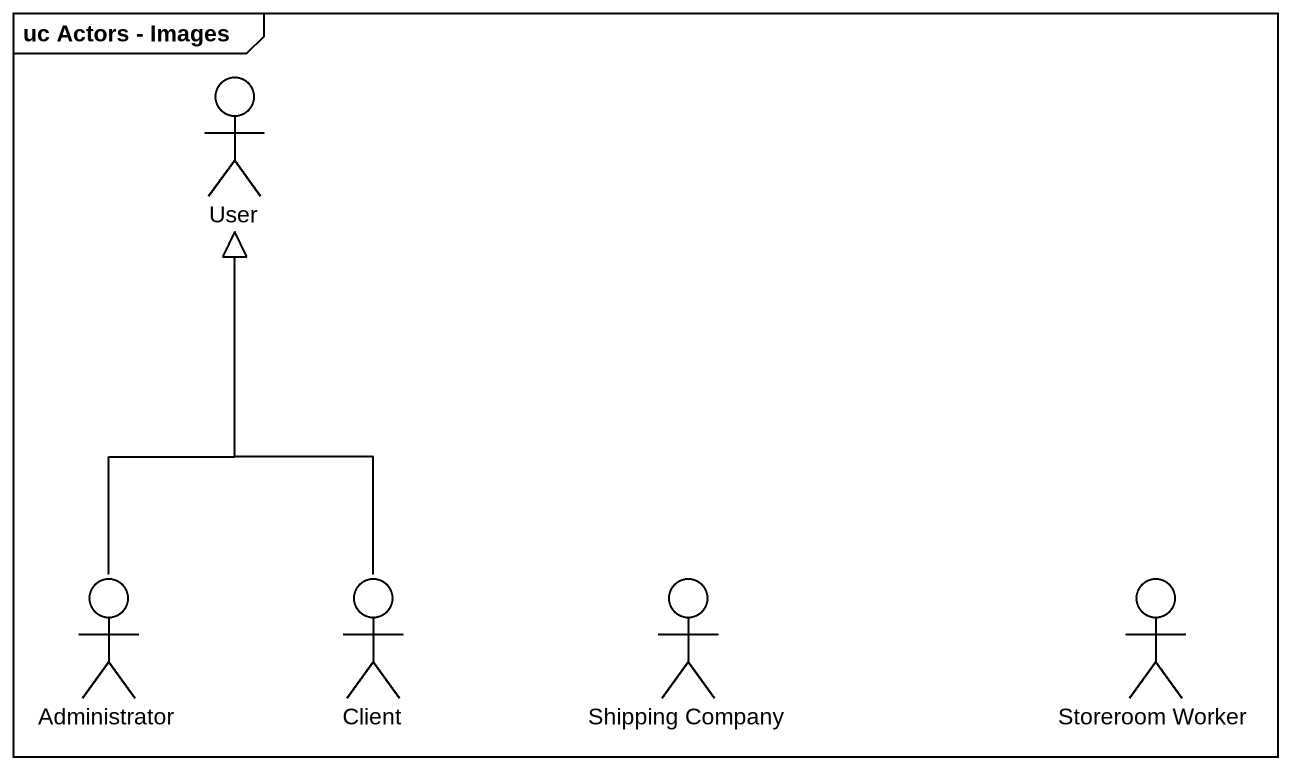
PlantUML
@startuml
mainframe uc Actors - Images
actor User
actor Administrator
actor Client
actor "Shipping Company" as Shipping_Company
actor "Storeroom Worker" as Storeroom_Worker
Administrator -up-|> User
Client -up-|> User
@enduml
